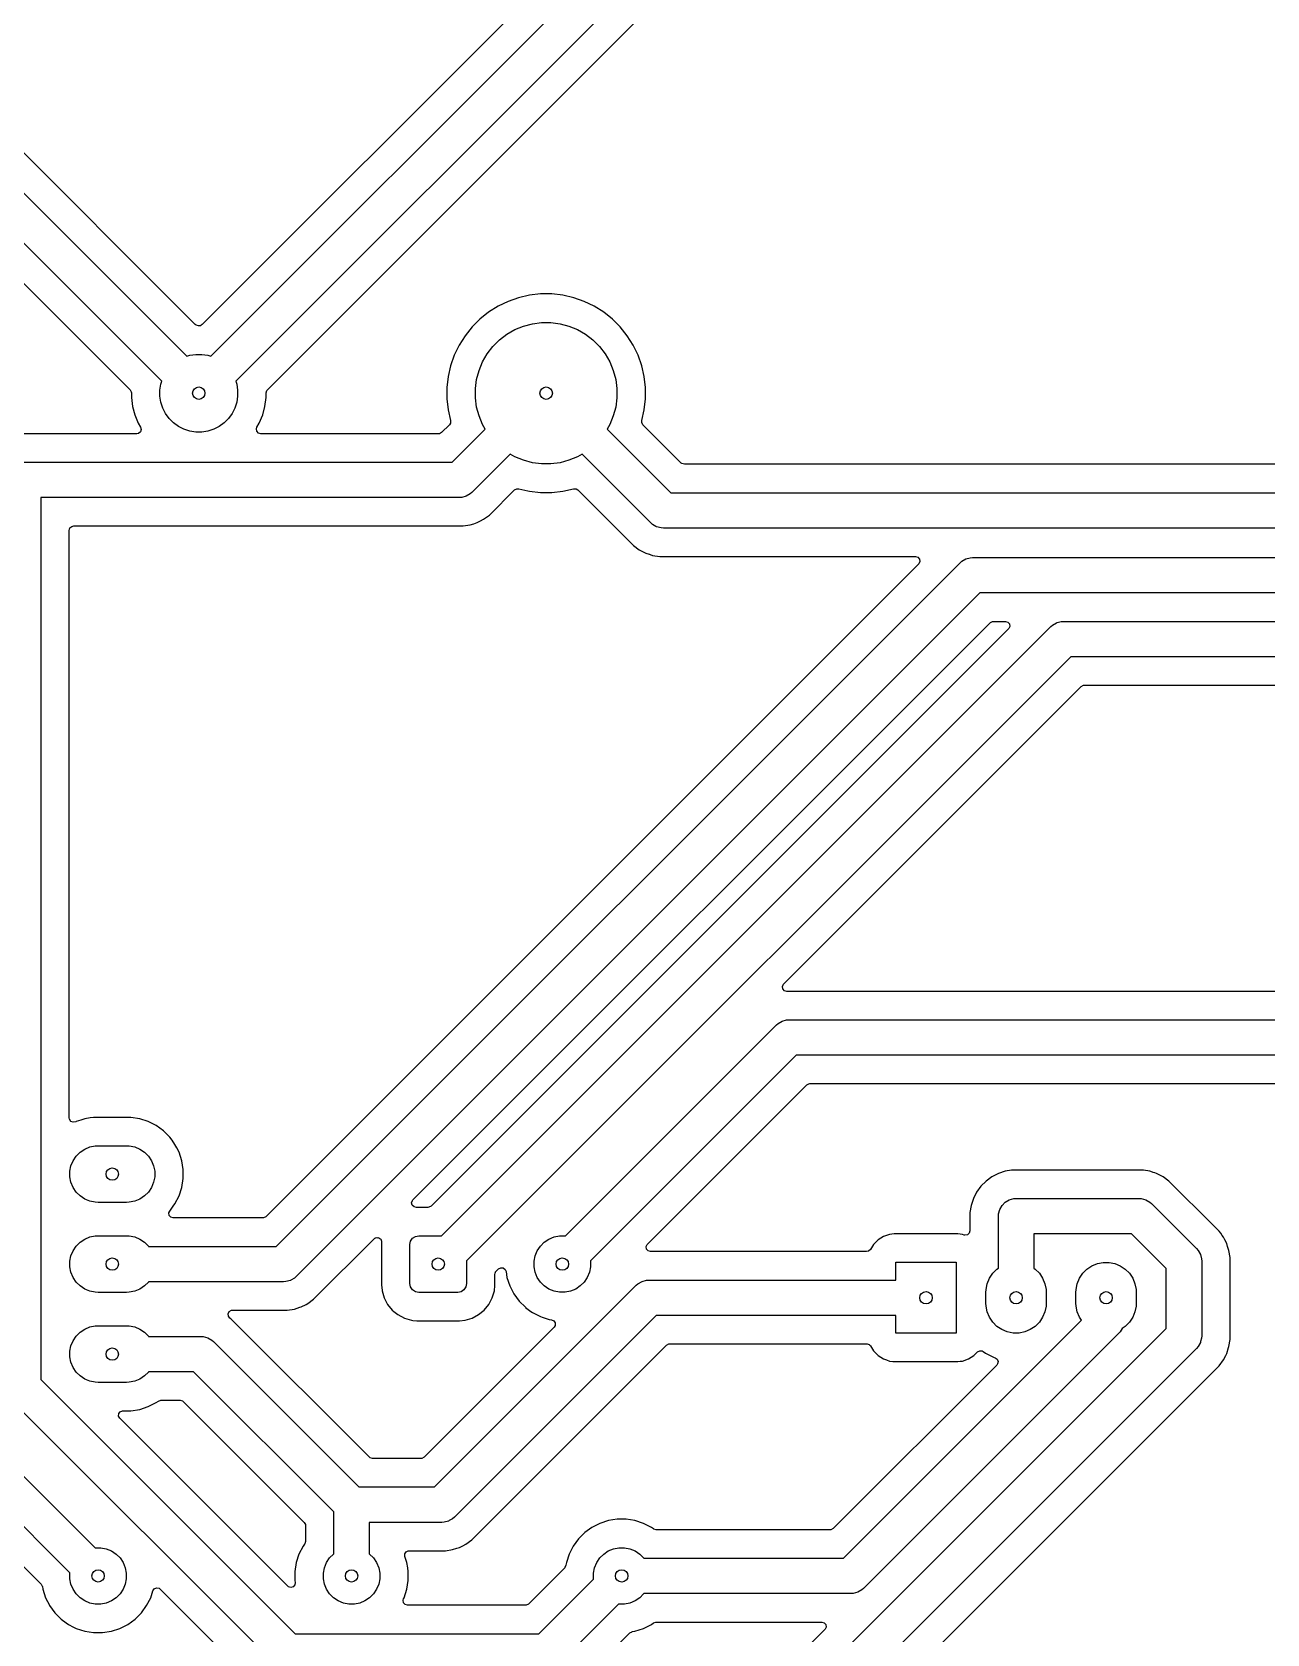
# Model space of a CAD drawing. Extents: x 20 to 124, y -124 to -20.
# Drawn here: x 52.35 to 87.19, y -100.98 to -55.77 of the extents above; entities that cross this region are included whole.
import ezdxf

# ---------------------------------------------------------------- set-up
doc = ezdxf.new("R2010")
doc.units = 0
doc.layers.add('BLACK', color=7, linetype='CONTINUOUS')
doc.layers.add('WHITE', color=7, linetype='CONTINUOUS')

msp = doc.modelspace()

# ---------------------------------------------------------------- linework, layer by layer
at = {"layer": 'BLACK', "linetype": 'CONTINUOUS'}
for p, q in [((77.809478, -43.368836), (57.152634, -64.025681)), ((57.391576, -64.918817), (78.303147, -44.007247)), ((78.863806, -44.8608), (58.098682, -65.625923)), ((58.991819, -65.864866), (79.159066, -45.697619)), ((56.957365, -64.025681), (45.847921, -52.916236)), ((45.354253, -53.554647), (56.718424, -64.918817)), ((56.011317, -65.625924), (44.793594, -54.4082)), ((44.498334, -55.245019), (55.118181, -65.864865)), ((66.078498, -63.267211), (65.781604, -63.371098)), ((66.0785, -63.26721), (66.078498, -63.267211)), ((66.385156, -63.197218), (66.0785, -63.26721)), ((66.385172, -63.197216), (66.385156, -63.197218)), ((66.697722, -63.162), (66.385172, -63.197216)), ((66.697727, -63.162), (66.697722, -63.162)), ((67.012273, -63.162), (66.697727, -63.162)), ((67.012277, -63.162), (67.012273, -63.162)), ((67.324827, -63.197216), (67.012277, -63.162)), ((67.324843, -63.197218), (67.324827, -63.197216)), ((67.631499, -63.26721), (67.324843, -63.197218)), ((67.631501, -63.267211), (67.631499, -63.26721)), ((67.928395, -63.371098), (67.631501, -63.267211)), ((65.231878, -63.674922), (64.985956, -63.871038)), ((65.498213, -63.507572), (65.231878, -63.674922)), ((65.781604, -63.371098), (65.498213, -63.507572)), ((68.211786, -63.507572), (67.928395, -63.371098)), ((68.211789, -63.507574), (68.211786, -63.507572)), ((68.478123, -63.674923), (68.211789, -63.507574)), ((68.724044, -63.871039), (68.478123, -63.674923)), ((56.978007, -64.042315), (56.957365, -64.025681)), ((57.045046, -64.062), (56.978007, -64.042315)), ((57.064953, -64.062), (57.045046, -64.062)), ((57.091311, -64.059166), (57.064953, -64.062)), ((57.093687, -64.057868), (57.091311, -64.059166)), ((57.099888, -64.056977), (57.093687, -64.057868)), ((57.125706, -64.040384), (57.099888, -64.056977)), ((57.152634, -64.025681), (57.125706, -64.040384)), ((64.763538, -64.093456), (64.567422, -64.339378)), ((64.985956, -63.871038), (64.763538, -64.093456)), ((65.74386, -64.299561), (65.970423, -64.168755)), ((65.970423, -64.168755), (66.212121, -64.06864)), ((66.212121, -64.06864), (66.464819, -64.000929)), ((66.464819, -64.000929), (66.724194, -63.966782)), ((66.724194, -63.966782), (66.985806, -63.966782)), ((66.985806, -63.966782), (67.245181, -64.000929)), ((67.245181, -64.000929), (67.497879, -64.06864)), ((67.497879, -64.06864), (67.739577, -64.168755)), ((67.739577, -64.168755), (67.96614, -64.299561)), ((68.946461, -64.093456), (68.724044, -63.871039)), ((69.142577, -64.339377), (68.946461, -64.093456)), ((64.400072, -64.605713), (64.263598, -64.889104)), ((64.567422, -64.339378), (64.400072, -64.605713)), ((65.35132, -64.643808), (65.536308, -64.45882)), ((65.536308, -64.45882), (65.74386, -64.299561)), ((67.96614, -64.299561), (68.173692, -64.45882)), ((68.173692, -64.45882), (68.35868, -64.643808)), ((69.309926, -64.605711), (69.142577, -64.339377)), ((69.446402, -64.889106), (69.309926, -64.605711)), ((56.718424, -64.918817), (56.79821, -64.892893)), ((56.79821, -64.892893), (56.968695, -64.865891)), ((56.968695, -64.865891), (57.141305, -64.865891)), ((57.141305, -64.865891), (57.31179, -64.892893)), ((57.31179, -64.892893), (57.391576, -64.918817)), ((64.263598, -64.889104), (64.159711, -65.185998)), ((64.96114, -65.319621), (65.061255, -65.077923)), ((65.061255, -65.077923), (65.192061, -64.85136)), ((65.192061, -64.85136), (65.35132, -64.643808)), ((68.35868, -64.643808), (68.517939, -64.85136)), ((68.517939, -64.85136), (68.648745, -65.077923)), ((68.648745, -65.077923), (68.74886, -65.319621)), ((69.550289, -65.186), (69.446402, -64.889106)), ((64.089716, -65.492672), (64.0545, -65.805222)), ((64.089718, -65.492656), (64.089716, -65.492672)), ((64.15971, -65.186), (64.089718, -65.492656)), ((64.159711, -65.185998), (64.15971, -65.186)), ((64.893429, -65.572319), (64.96114, -65.319621)), ((68.74886, -65.319621), (68.816571, -65.572319)), ((69.620282, -65.49266), (69.550289, -65.186)), ((69.6555, -65.805227), (69.620282, -65.49266)), ((55.118181, -65.864865), (55.151666, -65.926188)), ((55.151666, -65.926188), (55.1545, -65.952546)), ((55.1545, -65.952546), (55.1545, -66.087058)), ((55.958391, -65.876195), (55.985393, -65.70571)), ((55.958391, -66.048805), (55.958391, -65.876195)), ((55.985393, -65.70571), (56.011317, -65.625924)), ((58.098682, -65.625923), (58.124607, -65.70571)), ((58.124607, -65.70571), (58.151609, -65.876195)), ((58.151609, -65.876195), (58.151609, -66.048805)), ((58.9555, -65.952546), (58.975185, -65.885508)), ((58.9555, -66.087065), (58.9555, -65.952546)), ((58.975185, -65.885508), (58.991819, -65.864866)), ((64.0545, -65.805222), (64.0545, -66.119777)), ((64.859282, -65.831694), (64.893429, -65.572319)), ((64.859282, -66.093306), (64.859282, -65.831694)), ((68.816571, -65.572319), (68.850718, -65.831694)), ((68.850718, -65.831694), (68.850718, -66.093306)), ((69.6555, -66.119773), (69.6555, -65.805227)), ((55.1545, -66.087058), (55.154501, -66.087075)), ((55.154501, -66.087075), (55.187017, -66.334061)), ((55.187017, -66.334061), (55.251498, -66.574707)), ((55.985393, -66.21929), (55.958391, -66.048805)), ((56.038733, -66.383452), (55.985393, -66.21929)), ((56.117096, -66.537248), (56.038733, -66.383452)), ((58.071267, -66.383452), (57.992904, -66.537248)), ((58.124607, -66.21929), (58.071267, -66.383452)), ((58.151609, -66.048805), (58.124607, -66.21929)), ((58.858502, -66.574707), (58.922982, -66.334065)), ((58.922982, -66.334065), (58.9555, -66.087065)), ((64.0545, -66.119777), (64.089716, -66.432327)), ((64.089716, -66.432327), (64.089718, -66.432343)), ((64.089718, -66.432343), (64.159253, -66.736997)), ((64.893429, -66.352681), (64.859282, -66.093306)), ((64.96114, -66.605379), (64.893429, -66.352681)), ((68.816571, -66.352681), (68.74886, -66.605379)), ((68.850718, -66.093306), (68.816571, -66.352681)), ((69.550746, -66.736997), (69.620282, -66.43234)), ((69.620282, -66.43234), (69.6555, -66.119773)), ((55.251498, -66.574707), (55.34683, -66.804861)), ((55.34683, -66.804861), (55.346837, -66.804876)), ((55.346837, -66.804876), (55.414632, -66.9223)), ((56.218553, -66.676893), (56.117096, -66.537248)), ((56.340607, -66.798947), (56.218553, -66.676893)), ((56.480252, -66.900404), (56.340607, -66.798947)), ((56.634048, -66.978767), (56.480252, -66.900404)), ((57.629748, -66.900404), (57.475952, -66.978767)), ((57.769393, -66.798947), (57.629748, -66.900404)), ((57.891447, -66.676893), (57.769393, -66.798947)), ((57.992904, -66.537248), (57.891447, -66.676893)), ((58.695368, -66.9223), (58.763162, -66.804876)), ((58.763162, -66.804876), (58.763164, -66.804873)), ((58.763164, -66.804873), (58.858502, -66.574707)), ((64.126043, -66.85227), (63.906332, -67.071982)), ((64.15498, -66.806736), (64.126043, -66.85227)), ((64.159253, -66.736997), (64.15498, -66.806736)), ((65.061255, -66.847077), (64.96114, -66.605379)), ((65.135214, -66.975178), (65.061255, -66.847077)), ((68.648745, -66.847077), (68.574785, -66.975178)), ((68.74886, -66.605379), (68.648745, -66.847077)), ((69.550471, -66.790948), (69.550746, -66.736997)), ((69.583956, -66.852271), (69.550471, -66.790948)), ((70.664366, -67.932681), (69.583956, -66.852271)), ((55.307245, -67.1083), (49.931346, -67.1083)), ((55.353331, -67.099418), (55.307245, -67.1083)), ((55.408252, -67.056227), (55.353331, -67.099418)), ((55.431105, -66.990201), (55.408252, -67.056227)), ((55.414632, -66.9223), (55.431105, -66.990201)), ((56.79821, -67.032107), (56.634048, -66.978767)), ((56.968695, -67.059109), (56.79821, -67.032107)), ((57.141305, -67.059109), (56.968695, -67.059109)), ((57.31179, -67.032107), (57.141305, -67.059109)), ((57.475952, -66.978767), (57.31179, -67.032107)), ((58.680017, -66.966653), (58.695368, -66.9223)), ((58.689961, -67.035811), (58.680017, -66.966653)), ((58.735716, -67.088615), (58.689961, -67.035811)), ((58.802755, -67.1083), (58.735716, -67.088615)), ((63.818653, -67.1083), (58.802755, -67.1083)), ((63.845012, -67.105466), (63.818653, -67.1083)), ((63.906332, -67.071982), (63.845012, -67.105466)), ((64.201594, -67.9088), (65.135214, -66.975178)), ((68.574785, -66.975178), (70.369107, -68.7695)), ((65.842321, -67.682285), (64.762253, -68.762353)), ((65.970423, -67.756245), (65.842321, -67.682285)), ((66.212121, -67.85636), (65.970423, -67.756245)), ((67.739577, -67.756245), (67.497879, -67.85636)), ((67.867678, -67.682285), (67.739577, -67.756245)), ((69.808446, -69.623053), (67.867678, -67.682285)), ((52.1018, -67.9088), (64.201594, -67.9088)), ((66.464819, -67.924071), (66.212121, -67.85636)), ((66.724194, -67.958218), (66.464819, -67.924071)), ((66.985806, -67.958218), (66.724194, -67.958218)), ((67.245181, -67.924071), (66.985806, -67.958218)), ((67.497879, -67.85636), (67.245181, -67.924071)), ((70.685008, -67.949315), (70.664366, -67.932681)), ((70.752047, -67.969), (70.685008, -67.949315)), ((92.815668, -67.969), (70.752047, -67.969)), ((65.255919, -69.400766), (65.965229, -68.691454)), ((65.965229, -68.691454), (66.02655, -68.657971)), ((66.02655, -68.657971), (66.0805, -68.658246)), ((66.0805, -68.658246), (66.341041, -68.717712)), ((67.32484, -68.727782), (67.629497, -68.658246)), ((67.629497, -68.658246), (67.699236, -68.662519)), ((67.699236, -68.662519), (67.744771, -68.691456)), ((67.744771, -68.691456), (69.314781, -70.261466)), ((64.4087, -68.9088), (52.6018, -68.9088)), ((52.6018, -68.9088), (52.6018, -93.796394)), ((64.473948, -68.904523), (64.4087, -68.9088)), ((64.473963, -68.904523), (64.473948, -68.904523)), ((64.600042, -68.87074), (64.473963, -68.904523)), ((64.713081, -68.805477), (64.600042, -68.87074)), ((64.713096, -68.805461), (64.713081, -68.805477)), ((64.762253, -68.762353), (64.713096, -68.805461)), ((66.341041, -68.717712), (66.38516, -68.727782)), ((66.38516, -68.727782), (66.697723, -68.762999)), ((66.697723, -68.762999), (66.697724, -68.763)), ((66.697724, -68.763), (66.697727, -68.763)), ((66.697727, -68.763), (67.012276, -68.763)), ((67.012276, -68.762999), (67.32484, -68.727782)), ((67.012276, -68.763), (67.012276, -68.762999)), ((70.369107, -68.7695), (104.980894, -68.7695)), ((64.810576, -69.645648), (64.907919, -69.61402)), ((64.907919, -69.61402), (64.999114, -69.567553)), ((64.999114, -69.567553), (65.090311, -69.521087)), ((65.090311, -69.521087), (65.255919, -69.400766)), ((53.4023, -69.8333), (53.421985, -69.766261)), ((53.4023, -86.412958), (53.4023, -69.8333)), ((53.421985, -69.766261), (53.474789, -69.720506)), ((53.474789, -69.720506), (53.5263, -69.7093)), ((53.5263, -69.7093), (64.511051, -69.7093)), ((64.511051, -69.7093), (64.511052, -69.7093)), ((64.511052, -69.7093), (64.713235, -69.677277)), ((64.713235, -69.677277), (64.810576, -69.645648)), ((69.85761, -69.666168), (69.808446, -69.623053)), ((69.857619, -69.666177), (69.85761, -69.666168)), ((69.95172, -69.720506), (69.857619, -69.666177)), ((69.970658, -69.73144), (69.95172, -69.720506)), ((70.096737, -69.765223), (69.970658, -69.73144)), ((70.096752, -69.765223), (70.096737, -69.765223)), ((70.162, -69.7695), (70.096752, -69.765223)), ((105.188, -69.7695), (70.162, -69.7695)), ((69.314781, -70.261466), (69.480389, -70.381787)), ((69.480389, -70.381787), (69.55301, -70.418789)), ((69.55301, -70.418789), (69.662781, -70.47472)), ((69.662781, -70.47472), (69.760123, -70.506348)), ((69.760123, -70.506348), (69.765156, -70.507983)), ((69.765156, -70.507983), (69.76516, -70.507985)), ((69.76516, -70.507985), (69.789288, -70.515824)), ((69.789288, -70.515824), (69.857465, -70.537977)), ((77.363534, -70.781681), (58.944534, -89.200681)), ((59.239794, -90.0375), (78.530446, -70.746847)), ((69.857465, -70.537977), (70.059648, -70.57)), ((70.059648, -70.57), (77.275853, -70.57)), ((77.275853, -70.57), (77.342892, -70.589685)), ((77.342892, -70.589685), (77.388647, -70.642489)), ((77.369566, -70.775203), (77.363534, -70.781681)), ((77.398591, -70.711647), (77.369566, -70.775203)), ((77.388647, -70.642489), (77.398591, -70.711647)), ((78.530446, -70.746847), (78.57961, -70.703731)), ((78.57961, -70.703731), (78.579619, -70.703723)), ((78.579619, -70.703723), (78.692658, -70.63846)), ((78.692658, -70.63846), (78.818737, -70.604677)), ((78.818737, -70.604677), (78.818752, -70.604677)), ((78.818752, -70.604677), (78.884, -70.6004)), ((78.884, -70.6004), (106.204594, -70.6004)), ((79.091107, -71.6004), (59.800453, -90.891053)), ((106.4117, -71.6004), (79.091107, -71.6004)), ((63.096504, -88.727079), (79.386366, -72.437219)), ((63.902594, -89.7375), (81.091547, -72.548547)), ((79.895435, -72.61258), (71.585496, -80.922519)), ((79.386366, -72.437219), (79.447689, -72.403734)), ((79.447689, -72.403734), (79.474047, -72.4009)), ((79.474047, -72.4009), (79.807754, -72.4009)), ((79.807754, -72.4009), (79.874793, -72.420585)), ((79.874793, -72.420585), (79.920548, -72.473389)), ((79.901467, -72.606103), (79.895435, -72.61258)), ((79.930492, -72.542547), (79.901467, -72.606103)), ((79.920548, -72.473389), (79.930492, -72.542547)), ((81.091547, -72.548547), (81.140703, -72.505438)), ((81.140703, -72.505438), (81.140719, -72.505423)), ((81.140719, -72.505423), (81.253758, -72.44016)), ((81.253758, -72.44016), (81.264734, -72.437219)), ((81.264734, -72.437219), (81.379837, -72.406377)), ((81.379837, -72.406377), (81.379852, -72.406377)), ((81.379852, -72.406377), (81.4451, -72.4021)), ((81.4451, -72.4021), (106.950894, -72.4021)), ((81.652206, -73.4021), (64.6097, -90.444606)), ((107.158, -73.4021), (81.652206, -73.4021)), ((73.554964, -82.631419), (81.947465, -74.238919)), ((81.947465, -74.238919), (82.008788, -74.205434)), ((82.008788, -74.205434), (82.035146, -74.2026)), ((82.035146, -74.2026), (106.266953, -74.2026)), ((71.585496, -80.922519), (63.607334, -88.900681)), ((73.519907, -82.701453), (73.548932, -82.637897)), ((73.529851, -82.770611), (73.519907, -82.701453)), ((73.548932, -82.637897), (73.554964, -82.631419)), ((73.575606, -82.823415), (73.529851, -82.770611)), ((73.642645, -82.8431), (73.575606, -82.823415)), ((97.874453, -82.8431), (73.642645, -82.8431)), ((67.396978, -89.743115), (73.350047, -83.790047)), ((73.350047, -83.790047), (73.39921, -83.746931)), ((73.39921, -83.746931), (73.399219, -83.746923)), ((73.399219, -83.746923), (73.512258, -83.68166)), ((73.512258, -83.68166), (73.638337, -83.647877)), ((73.638337, -83.647877), (73.638352, -83.647877)), ((73.638352, -83.647877), (73.7036, -83.6436)), ((73.7036, -83.6436), (98.257394, -83.6436)), ((73.910706, -84.6436), (68.104084, -90.450221)), ((98.4645, -84.6436), (73.910706, -84.6436)), ((69.711065, -89.975319), (74.205966, -85.480419)), ((74.205966, -85.480419), (74.267289, -85.446934)), ((74.267289, -85.446934), (74.293647, -85.4441)), ((74.293647, -85.4441), (98.566851, -85.4441)), ((53.408927, -86.452954), (53.4023, -86.412958)), ((53.449183, -86.510061), (53.408927, -86.452954)), ((53.513923, -86.536339), (53.449183, -86.510061)), ((53.582593, -86.523444), (53.513923, -86.536339)), ((53.600616, -86.514261), (53.582593, -86.523444)), ((53.600618, -86.51426), (53.600616, -86.514261)), ((53.600621, -86.514259), (53.600618, -86.51426)), ((53.729856, -86.472268), (53.600621, -86.514259)), ((53.840214, -86.43641), (53.729856, -86.472268)), ((53.993076, -86.412199), (53.840214, -86.43641)), ((54.089038, -86.397), (53.993076, -86.412199)), ((55.140962, -86.397), (54.089038, -86.397)), ((55.389785, -86.43641), (55.140962, -86.397)), ((55.629383, -86.51426), (55.389785, -86.43641)), ((55.738418, -86.569817), (55.629383, -86.51426)), ((55.853845, -86.62863), (55.738418, -86.569817)), ((55.853847, -86.628631), (55.853845, -86.62863)), ((55.853848, -86.628632), (55.853847, -86.628631)), ((56.057649, -86.776701), (55.853848, -86.628632)), ((56.057654, -86.776705), (56.057649, -86.776701)), ((56.235794, -86.954845), (56.057654, -86.776705)), ((53.837883, -87.291963), (53.982772, -87.231948)), ((53.982772, -87.231948), (54.136586, -87.201352)), ((54.136586, -87.201352), (54.215, -87.1975)), ((54.215, -87.1975), (55.015, -87.1975)), ((55.015, -87.1975), (55.093414, -87.201352)), ((55.093414, -87.201352), (55.247228, -87.231948)), ((55.247228, -87.231948), (55.392117, -87.291963)), ((56.235798, -86.95485), (56.235794, -86.954845)), ((56.300239, -87.043546), (56.235798, -86.95485)), ((56.38387, -87.158655), (56.300239, -87.043546)), ((56.433319, -87.255704), (56.38387, -87.158655)), ((53.449448, -87.765272), (53.509463, -87.620383)), ((53.509463, -87.620383), (53.596592, -87.489985)), ((53.596592, -87.489985), (53.707485, -87.379092)), ((53.707485, -87.379092), (53.837883, -87.291963)), ((55.392117, -87.291963), (55.522515, -87.379092)), ((55.522515, -87.379092), (55.633408, -87.489985)), ((55.633408, -87.489985), (55.720537, -87.620383)), ((55.720537, -87.620383), (55.780552, -87.765272)), ((56.498239, -87.383116), (56.433319, -87.255704)), ((56.498239, -87.383118), (56.498239, -87.383116)), ((56.498241, -87.383121), (56.498239, -87.383118)), ((56.57609, -87.622715), (56.498241, -87.383121)), ((56.6155, -87.871538), (56.57609, -87.622715)), ((53.418852, -87.919086), (53.449448, -87.765272)), ((53.418852, -88.075914), (53.418852, -87.919086)), ((53.449448, -88.229728), (53.418852, -88.075914)), ((55.780552, -87.765272), (55.811148, -87.919086)), ((55.811148, -88.075914), (55.780552, -88.229728)), ((55.811148, -87.919086), (55.811148, -88.075914)), ((56.57609, -88.372285), (56.6155, -88.123462)), ((56.6155, -88.123462), (56.6155, -87.871538)), ((79.428086, -88.073515), (79.262486, -88.193828)), ((79.610476, -87.980581), (79.428086, -88.073515)), ((79.805165, -87.917322), (79.610476, -87.980581)), ((79.983029, -87.889151), (79.805165, -87.917322)), ((80.007348, -87.8853), (79.983029, -87.889151)), ((80.212052, -87.8853), (80.007348, -87.8853)), ((83.678652, -87.8853), (80.212052, -87.8853)), ((83.706295, -87.889678), (83.678652, -87.8853)), ((83.880835, -87.917322), (83.706295, -87.889678)), ((83.954303, -87.941194), (83.880835, -87.917322)), ((83.978176, -87.948951), (83.954303, -87.941194)), ((84.028815, -87.965404), (83.978176, -87.948951)), ((84.075523, -87.980581), (84.028815, -87.965404)), ((84.166714, -88.027046), (84.075523, -87.980581)), ((84.257911, -88.073513), (84.166714, -88.027046)), ((84.423519, -88.193834), (84.257911, -88.073513)), ((53.509463, -88.374617), (53.449448, -88.229728)), ((53.596592, -88.505015), (53.509463, -88.374617)), ((53.707485, -88.615908), (53.596592, -88.505015)), ((55.633408, -88.505015), (55.522515, -88.615908)), ((55.720537, -88.374617), (55.633408, -88.505015)), ((55.780552, -88.229728), (55.720537, -88.374617)), ((56.498241, -88.611879), (56.57609, -88.372285)), ((78.997415, -88.504186), (78.904481, -88.686576)), ((79.117728, -88.338586), (78.997415, -88.504186)), ((79.262486, -88.193828), (79.117728, -88.338586)), ((84.42352, -88.193835), (84.423519, -88.193834)), ((84.423521, -88.193836), (84.42352, -88.193835)), ((85.690492, -89.460808), (84.423521, -88.193836)), ((53.837883, -88.703037), (53.707485, -88.615908)), ((53.982772, -88.763052), (53.837883, -88.703037)), ((54.136586, -88.793648), (53.982772, -88.763052)), ((54.215, -88.7975), (54.136586, -88.793648)), ((55.015, -88.7975), (54.215, -88.7975)), ((55.093414, -88.793648), (55.015, -88.7975)), ((55.247228, -88.763052), (55.093414, -88.793648)), ((55.392117, -88.703037), (55.247228, -88.763052)), ((55.522515, -88.615908), (55.392117, -88.703037)), ((56.213404, -89.095353), (56.235824, -89.040115)), ((56.235824, -89.040115), (56.337127, -88.900681)), ((56.337127, -88.900681), (56.38387, -88.836345)), ((56.38387, -88.836345), (56.498241, -88.611879)), ((63.060315, -88.80922), (63.082972, -88.743126)), ((63.076987, -88.877071), (63.060315, -88.80922)), ((63.127697, -88.925137), (63.076987, -88.877071)), ((63.082972, -88.743126), (63.096504, -88.727079)), ((63.196343, -88.938157), (63.127697, -88.925137)), ((63.204107, -88.937392), (63.196343, -88.938157)), ((63.208092, -88.937), (63.204107, -88.937392)), ((63.519653, -88.937), (63.208092, -88.937)), ((63.546011, -88.934166), (63.519653, -88.937)), ((63.607334, -88.900681), (63.546011, -88.934166)), ((78.841222, -88.881265), (78.8092, -89.083448)), ((78.904481, -88.686576), (78.841222, -88.881265)), ((79.613978, -89.120537), (79.64776, -88.994458)), ((79.64776, -88.994458), (79.713023, -88.881419)), ((79.713023, -88.881419), (79.805319, -88.789123)), ((79.805319, -88.789123), (79.918358, -88.72386)), ((79.918358, -88.72386), (80.044437, -88.690078)), ((80.044437, -88.690078), (80.1097, -88.6858)), ((80.1097, -88.6858), (83.5763, -88.6858)), ((83.5763, -88.6858), (83.641548, -88.690077)), ((83.641548, -88.690077), (83.641563, -88.690077)), ((83.641563, -88.690077), (83.767642, -88.72386)), ((83.767642, -88.72386), (83.880681, -88.789123)), ((83.880681, -88.789123), (83.880696, -88.789138)), ((83.880696, -88.789138), (83.929853, -88.832247)), ((83.929853, -88.832247), (85.199954, -90.102347)), ((56.223348, -89.164511), (56.213404, -89.095353)), ((56.269103, -89.217315), (56.223348, -89.164511)), ((56.336142, -89.237), (56.269103, -89.217315)), ((58.856853, -89.237), (56.336142, -89.237)), ((58.883211, -89.234166), (58.856853, -89.237)), ((58.944534, -89.200681), (58.883211, -89.234166)), ((78.8092, -89.083448), (78.8092, -89.600937)), ((79.6097, -89.1858), (79.613978, -89.120537)), ((79.6097, -90.654225), (79.6097, -89.1858)), ((85.690507, -89.460822), (85.690492, -89.460808)), ((85.693618, -89.463933), (85.690507, -89.460822)), ((85.693619, -89.463934), (85.693618, -89.463933)), ((85.838366, -89.608681), (85.693619, -89.463934)), ((53.596592, -90.029985), (53.707485, -89.919092)), ((53.707485, -89.919092), (53.837883, -89.831963)), ((53.837883, -89.831963), (53.982772, -89.771948)), ((53.982772, -89.771948), (54.136586, -89.741352)), ((54.136586, -89.741352), (54.215, -89.7375)), ((54.215, -89.7375), (55.015, -89.7375)), ((55.015, -89.7375), (55.093414, -89.741352)), ((55.093414, -89.741352), (55.247228, -89.771948)), ((55.247228, -89.771948), (55.392117, -89.831963)), ((55.392117, -89.831963), (55.522515, -89.919092)), ((55.522515, -89.919092), (55.633408, -90.029985)), ((60.294119, -91.529466), (61.999275, -89.824308)), ((61.999275, -89.824308), (62.023868, -89.810879)), ((62.023868, -89.810879), (62.046744, -89.794692)), ((62.046744, -89.794692), (62.054117, -89.794362)), ((62.054117, -89.794362), (62.060596, -89.790825)), ((62.060596, -89.790825), (62.088547, -89.792824)), ((62.088547, -89.792824), (62.116544, -89.791573)), ((62.116544, -89.791573), (62.122925, -89.795282)), ((62.122925, -89.795282), (62.130287, -89.795809)), ((62.130287, -89.795809), (62.152721, -89.812603)), ((62.152721, -89.812603), (62.176949, -89.826687)), ((62.176949, -89.826687), (62.180311, -89.833257)), ((62.180311, -89.833257), (62.186221, -89.837681)), ((62.186221, -89.837681), (62.196014, -89.863938)), ((62.196014, -89.863938), (62.208782, -89.888884)), ((62.208782, -89.888884), (62.209253, -89.899432)), ((62.210357, -89.924143), (62.2092, -89.935892)), ((62.2092, -89.935892), (62.2092, -91.139108)), ((62.209253, -89.899432), (62.210638, -89.903145)), ((62.210638, -89.903145), (62.210357, -89.924143)), ((63.0097, -89.9875), (63.02873, -89.891829)), ((63.02873, -89.891829), (63.082923, -89.810723)), ((63.082923, -89.810723), (63.164029, -89.75653)), ((63.164029, -89.75653), (63.2597, -89.7375)), ((63.2597, -89.7375), (63.902594, -89.7375)), ((66.691292, -90.029985), (66.802185, -89.919092)), ((66.802185, -89.919092), (66.932583, -89.831963)), ((66.932583, -89.831963), (67.077472, -89.771948)), ((67.077472, -89.771948), (67.231286, -89.741352)), ((67.231286, -89.741352), (67.388114, -89.741352)), ((67.388114, -89.741352), (67.396978, -89.743115)), ((76.217437, -89.857684), (76.089884, -89.985237)), ((76.370176, -89.761711), (76.217437, -89.857684)), ((76.540445, -89.702131), (76.370176, -89.761711)), ((76.54045, -89.70213), (76.540445, -89.702131)), ((76.674739, -89.687), (76.54045, -89.70213)), ((76.674746, -89.687), (76.674739, -89.687)), ((78.464654, -89.687), (76.674746, -89.687)), ((78.46466, -89.687), (78.464654, -89.687)), ((78.598949, -89.70213), (78.46466, -89.687)), ((78.59896, -89.702133), (78.598949, -89.70213)), ((78.644247, -89.717979), (78.59896, -89.702133)), ((78.667553, -89.723675), (78.644247, -89.717979)), ((78.736711, -89.713731), (78.667553, -89.723675)), ((78.789515, -89.667976), (78.736711, -89.713731)), ((78.8092, -89.600937), (78.789515, -89.667976)), ((83.369194, -89.6858), (80.6097, -89.6858)), ((80.6097, -89.6858), (80.6097, -90.654225)), ((84.3464, -90.663006), (83.369194, -89.6858)), ((85.838368, -89.608684), (85.838366, -89.608681)), ((85.838371, -89.608687), (85.838368, -89.608684)), ((85.881446, -89.667976), (85.838371, -89.608687)), ((85.924794, -89.72764), (85.881446, -89.667976)), ((85.958687, -89.77429), (85.924794, -89.72764)), ((86.001179, -89.857684), (85.958687, -89.77429)), ((86.051621, -89.956681), (86.001179, -89.857684)), ((53.418852, -90.459086), (53.449448, -90.305272)), ((53.449448, -90.305272), (53.509463, -90.160383)), ((53.509463, -90.160383), (53.596592, -90.029985)), ((55.633408, -90.029985), (55.638429, -90.0375)), ((55.638429, -90.0375), (59.239794, -90.0375)), ((63.0097, -91.0875), (63.0097, -89.9875)), ((66.513552, -90.459086), (66.544148, -90.305272)), ((66.544148, -90.305272), (66.604163, -90.160383)), ((66.604163, -90.160383), (66.691292, -90.029985)), ((69.676008, -90.045353), (69.705033, -89.981797)), ((69.685952, -90.114511), (69.676008, -90.045353)), ((69.731707, -90.167315), (69.685952, -90.114511)), ((69.705033, -89.981797), (69.711065, -89.975319)), ((69.798746, -90.187), (69.731707, -90.167315)), ((75.894576, -90.187), (69.798746, -90.187)), ((75.947235, -90.175263), (75.894576, -90.187)), ((75.99957, -90.128972), (75.947235, -90.175263)), ((76.089884, -89.985237), (75.99957, -90.128972)), ((85.199954, -90.102347), (85.243069, -90.151511)), ((85.243069, -90.151511), (85.243077, -90.151519)), ((85.243077, -90.151519), (85.30834, -90.264558)), ((85.30834, -90.264558), (85.30834, -90.264559)), ((85.30834, -90.264559), (85.342123, -90.390637)), ((85.342123, -90.390637), (85.342123, -90.390652)), ((85.342123, -90.390652), (85.3464, -90.4559)), ((86.051623, -89.956687), (86.051621, -89.956681)), ((86.078134, -90.038281), (86.051623, -89.956687)), ((86.078134, -90.038282), (86.078134, -90.038281)), ((86.114876, -90.151361), (86.078134, -90.038282)), ((86.114876, -90.151362), (86.114876, -90.151361)), ((86.114877, -90.151366), (86.114876, -90.151362)), ((86.1469, -90.353548), (86.114877, -90.151366)), ((86.1469, -92.459649), (86.1469, -90.353548)), ((53.418852, -90.615914), (53.418852, -90.459086)), ((53.449448, -90.769728), (53.418852, -90.615914)), ((53.509463, -90.914617), (53.449448, -90.769728)), ((64.6097, -90.444606), (64.6097, -91.0875)), ((65.4102, -90.827546), (65.418843, -90.798109)), ((65.4102, -91.139108), (65.4102, -90.827546)), ((65.418843, -90.798109), (65.425367, -90.76812)), ((65.425367, -90.76812), (65.429122, -90.763102)), ((65.429122, -90.763102), (65.429885, -90.760507)), ((65.429885, -90.760507), (65.446513, -90.73987)), ((65.446513, -90.73987), (65.511649, -90.674734)), ((65.511649, -90.674734), (65.572968, -90.641252)), ((65.572968, -90.641252), (65.64266, -90.646236)), ((65.64266, -90.646236), (65.698594, -90.688107)), ((65.698594, -90.688107), (65.7218, -90.74302)), ((65.7218, -90.74302), (65.748609, -90.912285)), ((66.513552, -90.615914), (66.513552, -90.459086)), ((66.544148, -90.769728), (66.513552, -90.615914)), ((66.604163, -90.914617), (66.544148, -90.769728)), ((68.075252, -90.769728), (68.015237, -90.914617)), ((68.105848, -90.615914), (68.075252, -90.769728)), ((68.104084, -90.450221), (68.105848, -90.459086)), ((68.105848, -90.459086), (68.105848, -90.615914)), ((76.7197, -90.9875), (76.7197, -90.4875)), ((76.7197, -90.4875), (78.4197, -90.4875)), ((78.4197, -90.4875), (78.4197, -92.4875)), ((79.360067, -90.936813), (79.452641, -90.798266)), ((79.452641, -90.798266), (79.570466, -90.680441)), ((79.570466, -90.680441), (79.6097, -90.654225)), ((80.6097, -90.654225), (80.648934, -90.680441)), ((80.648934, -90.680441), (80.766759, -90.798266)), ((80.766759, -90.798266), (80.859333, -90.936813)), ((81.900067, -90.936813), (81.992641, -90.798266)), ((81.992641, -90.798266), (82.110466, -90.680441)), ((82.110466, -90.680441), (82.249013, -90.587867)), ((82.249013, -90.587867), (82.402958, -90.524101)), ((82.402958, -90.524101), (82.566385, -90.491593)), ((82.566385, -90.491593), (82.733015, -90.491593)), ((82.733015, -90.491593), (82.896442, -90.524101)), ((82.896442, -90.524101), (83.050387, -90.587867)), ((83.050387, -90.587867), (83.188934, -90.680441)), ((83.188934, -90.680441), (83.306759, -90.798266)), ((83.306759, -90.798266), (83.399333, -90.936813)), ((84.3464, -92.354893), (84.3464, -90.663006)), ((85.3464, -90.4559), (85.3464, -92.562)), ((53.596592, -91.045015), (53.509463, -90.914617)), ((53.707485, -91.155908), (53.596592, -91.045015)), ((53.837883, -91.243037), (53.707485, -91.155908)), ((53.982772, -91.303052), (53.837883, -91.243037)), ((54.136586, -91.333648), (53.982772, -91.303052)), ((55.247228, -91.303052), (55.093414, -91.333648)), ((55.392117, -91.243037), (55.247228, -91.303052)), ((55.522515, -91.155908), (55.392117, -91.243037)), ((55.633408, -91.045015), (55.522515, -91.155908)), ((55.638429, -91.0375), (55.633408, -91.045015)), ((59.4469, -91.0375), (55.638429, -91.0375)), ((59.512148, -91.033223), (59.4469, -91.0375)), ((59.512163, -91.033223), (59.512148, -91.033223)), ((59.638242, -90.99944), (59.512163, -91.033223)), ((59.651513, -90.991778), (59.638242, -90.99944)), ((59.751281, -90.934177), (59.651513, -90.991778)), ((59.751296, -90.934161), (59.751281, -90.934177)), ((59.800453, -90.891053), (59.751296, -90.934161)), ((62.2092, -91.139108), (62.214202, -91.189898)), ((62.214202, -91.189898), (62.224399, -91.293432)), ((62.224399, -91.293432), (62.2244, -91.293434)), ((62.2244, -91.293434), (62.284468, -91.491454)), ((63.02873, -91.183171), (63.0097, -91.0875)), ((63.082923, -91.264277), (63.02873, -91.183171)), ((63.164029, -91.31847), (63.082923, -91.264277)), ((63.703894, -96.8258), (69.395747, -91.133947)), ((64.536477, -91.264277), (64.455371, -91.31847)), ((64.59067, -91.183171), (64.536477, -91.264277)), ((64.6097, -91.0875), (64.59067, -91.183171)), ((65.334932, -91.491454), (65.395, -91.293434)), ((65.395, -91.293434), (65.4102, -91.139108)), ((65.748609, -90.912285), (65.82646, -91.151883)), ((65.82646, -91.151883), (65.940832, -91.376348)), ((66.691292, -91.045015), (66.604163, -90.914617)), ((66.802185, -91.155908), (66.691292, -91.045015)), ((66.932583, -91.243037), (66.802185, -91.155908)), ((67.077472, -91.303052), (66.932583, -91.243037)), ((67.231286, -91.333648), (67.077472, -91.303052)), ((67.541928, -91.303052), (67.388114, -91.333648)), ((67.686817, -91.243037), (67.541928, -91.303052)), ((67.817215, -91.155908), (67.686817, -91.243037)), ((67.928108, -91.045015), (67.817215, -91.155908)), ((68.015237, -90.914617), (67.928108, -91.045015)), ((69.395747, -91.133947), (69.44491, -91.090831)), ((69.44491, -91.090831), (69.444919, -91.090823)), ((69.444919, -91.090823), (69.557958, -91.02556)), ((69.557958, -91.02556), (69.684037, -90.991777)), ((69.684037, -90.991777), (69.684052, -90.991777)), ((69.684052, -90.991777), (69.7493, -90.9875)), ((69.7493, -90.9875), (75.418, -90.9875)), ((75.418, -90.9875), (76.7197, -90.9875)), ((79.2597, -91.3375), (79.263793, -91.254185)), ((79.263793, -91.254185), (79.296301, -91.090758)), ((79.296301, -91.090758), (79.360067, -90.936813)), ((80.859333, -90.936813), (80.923099, -91.090758)), ((80.923099, -91.090758), (80.955607, -91.254185)), ((80.955607, -91.254185), (80.9597, -91.3375)), ((81.7997, -91.3375), (81.803793, -91.254185)), ((81.803793, -91.254185), (81.836301, -91.090758)), ((81.836301, -91.090758), (81.900067, -90.936813)), ((83.399333, -90.936813), (83.463099, -91.090758)), ((83.463099, -91.090758), (83.495607, -91.254185)), ((83.495607, -91.254185), (83.4997, -91.3375)), ((54.215, -91.3375), (54.136586, -91.333648)), ((55.015, -91.3375), (54.215, -91.3375)), ((55.093414, -91.333648), (55.015, -91.3375)), ((59.751435, -91.805977), (59.904016, -91.7564)), ((59.904016, -91.7564), (59.946119, -91.74272)), ((59.946119, -91.74272), (60.081088, -91.67395)), ((60.081088, -91.67395), (60.128511, -91.649787)), ((60.128511, -91.649787), (60.294119, -91.529466)), ((62.284468, -91.491454), (62.382015, -91.67395)), ((62.382015, -91.67395), (62.382017, -91.673952)), ((62.382017, -91.673952), (62.513289, -91.83391)), ((63.2597, -91.3375), (63.164029, -91.31847)), ((64.3597, -91.3375), (63.2597, -91.3375)), ((64.455371, -91.31847), (64.3597, -91.3375)), ((65.10611, -91.83391), (65.237385, -91.67395)), ((65.237385, -91.67395), (65.334932, -91.491454)), ((65.940832, -91.376348), (66.088901, -91.580149)), ((66.088901, -91.580149), (66.088905, -91.580154)), ((66.088905, -91.580154), (66.267045, -91.758294)), ((66.267045, -91.758294), (66.26705, -91.758298)), ((66.26705, -91.758298), (66.423934, -91.87228)), ((67.388114, -91.333648), (67.231286, -91.333648)), ((79.2597, -91.6375), (79.2597, -91.3375)), ((79.263793, -91.720815), (79.2597, -91.6375)), ((79.296301, -91.884242), (79.263793, -91.720815)), ((80.955607, -91.720815), (80.923099, -91.884242)), ((80.9597, -91.6375), (80.955607, -91.720815)), ((80.9597, -91.3375), (80.9597, -91.6375)), ((81.7997, -91.6375), (81.7997, -91.3375)), ((81.803793, -91.720815), (81.7997, -91.6375)), ((81.836301, -91.884242), (81.803793, -91.720815)), ((83.495607, -91.720815), (83.463099, -91.884242)), ((83.4997, -91.6375), (83.495607, -91.720815)), ((83.4997, -91.3375), (83.4997, -91.6375)), ((57.88332, -91.937375), (57.915926, -91.87558)), ((57.889299, -92.006988), (57.88332, -91.937375)), ((57.931965, -92.062318), (57.889299, -92.006988)), ((57.915926, -91.87558), (57.976764, -91.841223)), ((57.963915, -92.085531), (57.931965, -92.062318)), ((57.963921, -92.085536), (57.963915, -92.085531)), ((61.867366, -95.988981), (57.963921, -92.085536)), ((57.976764, -91.841223), (58.00485, -91.838)), ((58.00485, -91.838), (59.549251, -91.838)), ((59.549251, -91.838), (59.549252, -91.838)), ((59.549252, -91.838), (59.751435, -91.805977)), ((62.513289, -91.83391), (62.560044, -91.87228)), ((62.560044, -91.87228), (62.67325, -91.965185)), ((62.67325, -91.965185), (62.855746, -92.062732)), ((62.855746, -92.062732), (63.053766, -92.1228)), ((63.053766, -92.1228), (63.053765, -92.1228)), ((63.053765, -92.1228), (63.092347, -92.1266)), ((63.092347, -92.1266), (63.208092, -92.138)), ((63.208092, -92.138), (63.208095, -92.138)), ((63.208095, -92.138), (64.411305, -92.138)), ((69.956406, -91.9875), (64.264553, -97.679353)), ((64.411305, -92.138), (64.411308, -92.138)), ((64.411308, -92.138), (64.565634, -92.1228)), ((64.565634, -92.1228), (64.763654, -92.062732)), ((64.763654, -92.062732), (64.94615, -91.965185)), ((64.94615, -91.965185), (65.10611, -91.83391)), ((66.423934, -91.87228), (66.470855, -91.90637)), ((66.470855, -91.90637), (66.586286, -91.965185)), ((66.586286, -91.965185), (66.695316, -92.020739)), ((66.695316, -92.020739), (66.695318, -92.020739)), ((66.695318, -92.020739), (66.695321, -92.020741)), ((66.695321, -92.020741), (66.738852, -92.034885)), ((66.738852, -92.034885), (66.934914, -92.09859)), ((66.934914, -92.09859), (67.008873, -92.110304)), ((67.008873, -92.110304), (67.072008, -92.140233)), ((67.072008, -92.140233), (67.108939, -92.199545)), ((67.108939, -92.199545), (67.107941, -92.269407)), ((75.418, -91.9875), (69.956406, -91.9875)), ((75.245694, -98.8375), (81.958121, -92.125071)), ((76.7197, -91.9875), (75.418, -91.9875)), ((76.7197, -92.4875), (76.7197, -91.9875)), ((79.360067, -92.038187), (79.296301, -91.884242)), ((79.452641, -92.176734), (79.360067, -92.038187)), ((79.570466, -92.294559), (79.452641, -92.176734)), ((80.766759, -92.176734), (80.648934, -92.294559)), ((80.859333, -92.038187), (80.766759, -92.176734)), ((80.923099, -91.884242), (80.859333, -92.038187)), ((81.900067, -92.038187), (81.836301, -91.884242)), ((81.958121, -92.125071), (81.900067, -92.038187)), ((83.306759, -92.176734), (83.188934, -92.294559)), ((83.399333, -92.038187), (83.306759, -92.176734)), ((83.463099, -91.884242), (83.399333, -92.038187)), ((53.509463, -92.700383), (53.596592, -92.569985)), ((53.596592, -92.569985), (53.707485, -92.459092)), ((53.707485, -92.459092), (53.837883, -92.371963)), ((53.837883, -92.371963), (53.982772, -92.311948)), ((53.982772, -92.311948), (54.136586, -92.281352)), ((54.136586, -92.281352), (54.215, -92.2775)), ((54.215, -92.2775), (55.015, -92.2775)), ((55.015, -92.2775), (55.093414, -92.281352)), ((55.093414, -92.281352), (55.247228, -92.311948)), ((55.247228, -92.311948), (55.392117, -92.371963)), ((55.392117, -92.371963), (55.522515, -92.459092)), ((55.522515, -92.459092), (55.633408, -92.569985)), ((55.633408, -92.569985), (55.638429, -92.5775)), ((55.638429, -92.5775), (57.1167, -92.5775)), ((57.1167, -92.5775), (57.181948, -92.581777)), ((57.181948, -92.581777), (57.181963, -92.581777)), ((57.181963, -92.581777), (57.308042, -92.61556)), ((57.308042, -92.61556), (57.421081, -92.680823)), ((67.077156, -92.320458), (63.408634, -95.988981)), ((67.107941, -92.269407), (67.077156, -92.320458)), ((73.931894, -102.7694), (84.3464, -92.354893)), ((83.003254, -92.494153), (75.806353, -99.691053)), ((78.4197, -92.4875), (76.7197, -92.4875)), ((79.709013, -92.387133), (79.570466, -92.294559)), ((79.862958, -92.450899), (79.709013, -92.387133)), ((80.026385, -92.483407), (79.862958, -92.450899)), ((80.193015, -92.483407), (80.026385, -92.483407)), ((80.356442, -92.450899), (80.193015, -92.483407)), ((80.510387, -92.387133), (80.356442, -92.450899)), ((80.648934, -92.294559), (80.510387, -92.387133)), ((83.046369, -92.444988), (83.003254, -92.494153)), ((83.046377, -92.444981), (83.046369, -92.444988)), ((83.098233, -92.355163), (83.046377, -92.444981)), ((83.188934, -92.294559), (83.098233, -92.355163)), ((85.342123, -92.627263), (85.316216, -92.723947)), ((85.3464, -92.562), (85.342123, -92.627247)), ((85.342123, -92.627247), (85.342123, -92.627263)), ((86.114877, -92.866535), (86.1469, -92.664352)), ((86.1469, -92.664352), (86.1469, -92.459649)), ((53.418852, -92.999086), (53.449448, -92.845272)), ((53.418852, -93.155914), (53.418852, -92.999086)), ((53.449448, -92.845272), (53.509463, -92.700383)), ((57.421081, -92.680823), (57.421096, -92.680838)), ((57.421096, -92.680838), (57.470253, -92.723947)), ((57.470253, -92.723947), (61.572107, -96.8258)), ((64.758219, -98.317766), (70.251666, -92.824319)), ((70.251666, -92.824319), (70.312989, -92.790834)), ((70.312989, -92.790834), (70.339347, -92.788)), ((70.339347, -92.788), (75.315648, -92.788)), ((85.199953, -92.915554), (74.492553, -103.622953)), ((75.315648, -92.788), (75.894576, -92.788)), ((75.894576, -92.788), (75.903872, -92.790729)), ((75.903872, -92.790729), (75.913474, -92.789449)), ((75.913474, -92.789449), (75.936846, -92.800412)), ((75.936846, -92.800412), (75.961615, -92.807685)), ((75.961615, -92.807685), (75.969644, -92.815796)), ((75.969644, -92.815796), (75.97673, -92.81912)), ((75.97673, -92.81912), (75.999569, -92.846027)), ((75.999569, -92.846027), (76.089884, -92.989762)), ((76.089884, -92.989762), (76.217438, -93.117316)), ((76.217438, -93.117316), (76.370178, -93.213289)), ((78.769222, -93.213289), (78.921962, -93.117316)), ((78.921962, -93.117316), (79.022355, -93.016923)), ((79.022355, -93.016923), (79.083678, -92.983438)), ((79.083678, -92.983438), (79.15337, -92.988422)), ((79.15337, -92.988422), (79.182918, -93.004283)), ((79.182918, -93.004283), (79.244649, -93.049134)), ((79.244649, -93.049134), (79.476128, -93.167079)), ((85.243068, -92.866389), (85.199953, -92.915554)), ((85.243077, -92.866381), (85.243068, -92.866389)), ((85.30834, -92.753342), (85.243077, -92.866381)), ((85.316216, -92.723947), (85.30834, -92.753342)), ((85.958687, -93.243611), (86.023037, -93.117316)), ((86.023037, -93.117316), (86.05162, -93.061219)), ((86.05162, -93.061219), (86.105163, -92.896431)), ((86.105163, -92.896431), (86.114877, -92.866535)), ((53.449448, -93.309728), (53.418852, -93.155914)), ((53.509463, -93.454617), (53.449448, -93.309728)), ((53.596592, -93.585015), (53.509463, -93.454617)), ((79.565441, -93.385672), (74.950434, -98.000681)), ((74.986219, -104.261366), (85.838366, -93.409219)), ((76.370178, -93.213289), (76.456845, -93.243615)), ((76.456845, -93.243615), (76.540445, -93.272868)), ((76.540445, -93.272868), (76.54045, -93.272869)), ((76.54045, -93.272869), (76.630946, -93.283065)), ((76.630946, -93.283065), (76.67474, -93.287999)), ((76.67474, -93.287999), (76.674743, -93.288)), ((76.674743, -93.288), (76.674746, -93.288)), ((76.674746, -93.288), (78.464657, -93.288)), ((78.464657, -93.288), (78.464658, -93.287999)), ((78.464658, -93.287999), (78.531804, -93.280434)), ((78.531804, -93.280434), (78.598949, -93.272869)), ((78.598949, -93.272869), (78.598952, -93.272868)), ((78.598952, -93.272868), (78.598955, -93.272868)), ((78.598955, -93.272868), (78.769222, -93.213289)), ((79.476128, -93.167079), (79.47613, -93.16708)), ((79.47613, -93.16708), (79.516078, -93.18006)), ((79.516078, -93.18006), (79.573753, -93.219497)), ((79.589038, -93.352702), (79.565441, -93.385672)), ((79.573753, -93.219497), (79.600952, -93.283856)), ((79.600952, -93.283856), (79.589038, -93.352702)), ((85.838366, -93.409219), (85.958687, -93.243611)), ((52.6018, -93.796394), (59.773106, -100.9677)), ((53.707485, -93.695908), (53.596592, -93.585015)), ((53.837883, -93.783037), (53.707485, -93.695908)), ((53.982772, -93.843052), (53.837883, -93.783037)), ((54.136586, -93.873648), (53.982772, -93.843052)), ((54.215, -93.8775), (54.136586, -93.873648)), ((55.015, -93.8775), (54.215, -93.8775)), ((55.093414, -93.873648), (55.015, -93.8775)), ((55.247228, -93.843052), (55.093414, -93.873648)), ((55.392117, -93.783037), (55.247228, -93.843052)), ((55.522515, -93.695908), (55.392117, -93.783037)), ((55.633408, -93.585015), (55.522515, -93.695908)), ((55.638429, -93.5775), (55.633408, -93.585015)), ((56.909594, -93.5775), (55.638429, -93.5775)), ((60.865, -97.532906), (56.909594, -93.5775)), ((59.212447, -101.821253), (51.748247, -94.357053)), ((55.629379, -94.560741), (55.853845, -94.44637)), ((55.853845, -94.44637), (55.915353, -94.401681)), ((55.915353, -94.401681), (55.981158, -94.378202)), ((55.981158, -94.378202), (55.988238, -94.378)), ((55.988238, -94.378), (56.526653, -94.378)), ((56.526653, -94.378), (56.593692, -94.397685)), ((56.593692, -94.397685), (56.614334, -94.414319)), ((56.614334, -94.414319), (60.028181, -97.828166)), ((50.1003, -94.515693), (54.127722, -98.543115)), ((54.793681, -94.828358), (54.798665, -94.758666)), ((54.827166, -94.889681), (54.793681, -94.828358)), ((54.798665, -94.758666), (54.840537, -94.702733)), ((59.563063, -99.625579), (54.827166, -94.889681)), ((54.840537, -94.702733), (54.906001, -94.678316)), ((54.906001, -94.678316), (54.914847, -94.678)), ((54.914847, -94.678), (55.140961, -94.678)), ((55.140961, -94.678), (55.140962, -94.678)), ((55.140962, -94.678), (55.389785, -94.63859)), ((55.389785, -94.63859), (55.629379, -94.560741)), ((53.420615, -99.250222), (49.246747, -95.076353)), ((48.608336, -95.570021), (52.607223, -99.568908)), ((61.888008, -96.005615), (61.867366, -95.988981)), ((61.955047, -96.0253), (61.888008, -96.005615)), ((63.320953, -96.0253), (61.955047, -96.0253)), ((63.347311, -96.022466), (63.320953, -96.0253)), ((63.408634, -95.988981), (63.347311, -96.022466)), ((61.572107, -96.8258), (63.703894, -96.8258)), ((60.865, -98.71407), (60.865, -97.532906)), ((60.028181, -97.828166), (60.061666, -97.889489)), ((60.061666, -97.889489), (60.0645, -97.915847)), ((60.0645, -97.915847), (60.0645, -98.364261)), ((63.911, -97.8258), (61.865, -97.8258)), ((61.865, -97.8258), (61.865, -98.71407)), ((63.976248, -97.821523), (63.911, -97.8258)), ((63.976263, -97.821523), (63.976248, -97.821523)), ((64.102342, -97.78774), (63.976263, -97.821523)), ((64.121966, -97.77641), (64.102342, -97.78774)), ((64.215381, -97.722477), (64.121966, -97.77641)), ((64.215396, -97.722461), (64.215381, -97.722477)), ((64.264553, -97.679353), (64.215396, -97.722461)), ((68.146151, -97.968632), (67.94235, -98.116701)), ((68.370616, -97.85426), (68.146151, -97.968632)), ((68.610214, -97.77641), (68.370616, -97.85426)), ((68.734626, -97.756705), (68.610214, -97.77641)), ((68.859038, -97.737), (68.734626, -97.756705)), ((69.110962, -97.737), (68.859038, -97.737)), ((69.359779, -97.776409), (69.110962, -97.737)), ((69.359785, -97.77641), (69.359779, -97.776409)), ((69.599383, -97.85426), (69.359785, -97.77641)), ((69.823845, -97.96863), (69.599383, -97.85426)), ((69.885362, -98.013324), (69.823845, -97.96863)), ((69.891199, -98.017315), (69.885362, -98.013324)), ((69.958238, -98.037), (69.891199, -98.017315)), ((74.862753, -98.037), (69.958238, -98.037)), ((74.889111, -98.034166), (74.862753, -98.037)), ((74.950434, -98.000681), (74.889111, -98.034166)), ((54.127722, -98.543115), (54.136586, -98.541352)), ((54.136586, -98.541352), (54.293414, -98.541352)), ((54.293414, -98.541352), (54.447228, -98.571948)), ((59.996132, -98.498651), (59.88176, -98.723116)), ((60.040818, -98.437146), (59.996132, -98.498651)), ((60.044815, -98.4313), (60.040818, -98.437146)), ((60.0645, -98.364261), (60.044815, -98.4313)), ((64.335102, -98.555427), (64.410219, -98.53102)), ((64.410219, -98.53102), (64.501414, -98.484553)), ((64.501414, -98.484553), (64.592611, -98.438087)), ((64.592611, -98.438087), (64.758219, -98.317766)), ((67.616132, -98.498651), (67.50176, -98.723118)), ((67.764201, -98.29485), (67.616132, -98.498651)), ((67.764205, -98.294845), (67.764201, -98.29485)), ((67.942345, -98.116705), (67.764205, -98.294845)), ((67.94235, -98.116701), (67.942345, -98.116705)), ((68.752772, -98.571948), (68.906586, -98.541352)), ((68.906586, -98.541352), (69.063414, -98.541352)), ((69.063414, -98.541352), (69.217228, -98.571948)), ((54.447228, -98.571948), (54.592117, -98.631963)), ((54.592117, -98.631963), (54.722515, -98.719092)), ((54.722515, -98.719092), (54.833408, -98.829985)), ((54.833408, -98.829985), (54.920537, -98.960383)), ((54.920537, -98.960383), (54.980552, -99.105272)), ((59.80391, -98.962714), (59.7645, -99.211538)), ((59.88176, -98.723116), (59.80391, -98.962714)), ((60.599448, -99.105272), (60.659463, -98.960383)), ((60.659463, -98.960383), (60.746592, -98.829985)), ((60.746592, -98.829985), (60.857485, -98.719092)), ((60.857485, -98.719092), (60.865, -98.71407)), ((61.865, -98.71407), (61.872515, -98.719092)), ((61.872515, -98.719092), (61.983408, -98.829985)), ((61.983408, -98.829985), (62.070537, -98.960383)), ((62.070537, -98.960383), (62.130552, -99.105272)), ((62.867527, -98.718778), (62.903607, -98.658945)), ((62.869521, -98.788616), (62.867527, -98.718778)), ((62.907086, -98.904229), (62.869521, -98.788616)), ((62.903607, -98.658945), (62.966308, -98.628116)), ((62.92609, -98.962714), (62.907086, -98.904229)), ((62.948799, -99.106091), (62.92609, -98.962714)), ((62.966308, -98.628116), (62.987453, -98.6263)), ((62.987453, -98.6263), (64.013351, -98.6263)), ((64.013351, -98.6263), (64.013352, -98.6263)), ((64.013352, -98.6263), (64.215535, -98.594277)), ((64.215535, -98.594277), (64.335102, -98.555427)), ((67.423909, -98.962716), (67.412015, -99.03781)), ((67.50176, -98.723118), (67.423909, -98.962716)), ((68.219448, -99.105272), (68.279463, -98.960383)), ((68.279463, -98.960383), (68.366592, -98.829985)), ((68.366592, -98.829985), (68.477485, -98.719092)), ((68.477485, -98.719092), (68.607883, -98.631963)), ((68.607883, -98.631963), (68.752772, -98.571948)), ((69.217228, -98.571948), (69.362117, -98.631963)), ((69.362117, -98.631963), (69.492515, -98.719092)), ((69.492515, -98.719092), (69.603408, -98.829985)), ((69.603408, -98.829985), (69.608429, -98.8375)), ((69.608429, -98.8375), (75.245694, -98.8375)), ((53.418852, -99.259086), (53.420615, -99.250222)), ((53.418852, -99.415914), (53.418852, -99.259086)), ((53.449448, -99.569728), (53.418852, -99.415914)), ((54.980552, -99.105272), (55.011148, -99.259086)), ((55.011148, -99.415914), (54.980552, -99.569728)), ((55.011148, -99.259086), (55.011148, -99.415914)), ((59.7645, -99.211538), (59.7645, -99.463462)), ((60.568852, -99.259086), (60.599448, -99.105272)), ((60.568852, -99.415914), (60.568852, -99.259086)), ((60.599448, -99.569728), (60.568852, -99.415914)), ((62.130552, -99.105272), (62.161148, -99.259086)), ((62.161148, -99.415914), (62.130552, -99.569728)), ((62.161148, -99.259086), (62.161148, -99.415914)), ((62.9655, -99.211538), (62.948799, -99.106091)), ((62.9655, -99.463462), (62.9655, -99.211538)), ((67.377223, -99.106091), (66.352434, -100.130881)), ((66.647694, -100.9677), (68.190615, -99.424778)), ((67.382085, -99.100944), (67.377223, -99.106091)), ((67.412015, -99.03781), (67.382085, -99.100944)), ((68.188852, -99.259086), (68.219448, -99.105272)), ((68.188852, -99.415914), (68.188852, -99.259086)), ((68.190615, -99.424778), (68.188852, -99.415914)), ((52.607223, -99.568908), (52.640708, -99.630231)), ((52.640708, -99.630231), (52.642015, -99.637189)), ((52.642015, -99.637189), (52.653909, -99.712283)), ((52.653909, -99.712283), (52.65391, -99.712285)), ((52.65391, -99.712285), (52.731759, -99.951879)), ((53.509463, -99.714617), (53.449448, -99.569728)), ((53.596592, -99.845015), (53.509463, -99.714617)), ((53.707485, -99.955908), (53.596592, -99.845015)), ((54.833408, -99.845015), (54.722515, -99.955908)), ((54.920537, -99.714617), (54.833408, -99.845015)), ((54.980552, -99.569728), (54.920537, -99.714617)), ((55.698241, -99.951879), (55.761458, -99.757318)), ((55.761458, -99.757318), (55.800896, -99.699642)), ((55.800896, -99.699642), (55.865254, -99.672444)), ((55.865254, -99.672444), (55.934101, -99.684359)), ((55.934101, -99.684359), (55.96707, -99.707955)), ((55.96707, -99.707955), (58.016335, -101.757219)), ((59.5852, -99.64316), (59.563063, -99.625579)), ((59.652514, -99.661885), (59.5852, -99.64316)), ((59.719266, -99.641246), (59.652514, -99.661885)), ((59.764262, -99.587794), (59.719266, -99.641246)), ((59.773217, -99.518501), (59.764262, -99.587794)), ((59.7645, -99.463462), (59.764499, -99.463462)), ((59.764499, -99.463462), (59.773217, -99.518501)), ((60.659463, -99.714617), (60.599448, -99.569728)), ((60.746592, -99.845015), (60.659463, -99.714617)), ((60.857485, -99.955908), (60.746592, -99.845015)), ((61.983408, -99.845015), (61.872515, -99.955908)), ((62.070537, -99.714617), (61.983408, -99.845015)), ((62.130552, -99.569728), (62.070537, -99.714617)), ((62.848241, -99.951879), (62.92609, -99.712285)), ((62.92609, -99.712285), (62.9655, -99.463462)), ((69.603408, -99.845015), (69.492515, -99.955908)), ((69.608429, -99.8375), (69.603408, -99.845015)), ((75.4528, -99.8375), (69.608429, -99.8375)), ((75.518048, -99.833223), (75.4528, -99.8375)), ((75.518063, -99.833223), (75.518048, -99.833223)), ((75.644142, -99.79944), (75.518063, -99.833223)), ((75.757181, -99.734177), (75.644142, -99.79944)), ((75.757196, -99.734161), (75.757181, -99.734177)), ((75.806353, -99.691053), (75.757196, -99.734161)), ((52.731759, -99.951879), (52.84147, -100.1672)), ((52.84147, -100.1672), (52.846132, -100.176348)), ((52.846132, -100.176348), (52.994201, -100.380149)), ((53.837883, -100.043037), (53.707485, -99.955908)), ((53.982772, -100.103052), (53.837883, -100.043037)), ((54.136586, -100.133648), (53.982772, -100.103052)), ((54.293414, -100.133648), (54.136586, -100.133648)), ((54.447228, -100.103052), (54.293414, -100.133648)), ((54.592117, -100.043037), (54.447228, -100.103052)), ((54.722515, -99.955908), (54.592117, -100.043037)), ((55.435793, -100.380156), (55.58387, -100.176345)), ((55.58387, -100.176345), (55.698241, -99.951879)), ((60.987883, -100.043037), (60.857485, -99.955908)), ((61.132772, -100.103052), (60.987883, -100.043037)), ((61.286586, -100.133648), (61.132772, -100.103052)), ((61.443414, -100.133648), (61.286586, -100.133648)), ((61.597228, -100.103052), (61.443414, -100.133648)), ((61.742117, -100.043037), (61.597228, -100.103052)), ((61.872515, -99.955908), (61.742117, -100.043037)), ((62.818142, -100.025553), (62.830395, -99.986906)), ((62.828086, -100.094711), (62.818142, -100.025553)), ((62.873841, -100.147515), (62.828086, -100.094711)), ((62.830395, -99.986906), (62.848238, -99.951886)), ((62.848238, -99.951886), (62.84824, -99.951881)), ((62.84824, -99.951881), (62.848241, -99.951879)), ((62.94088, -100.1672), (62.873841, -100.147515)), ((66.264753, -100.1672), (62.94088, -100.1672)), ((66.291111, -100.164366), (66.264753, -100.1672)), ((66.352434, -100.130881), (66.291111, -100.164366)), ((68.897721, -100.131884), (67.208353, -101.821253)), ((68.906586, -100.133648), (68.897721, -100.131884)), ((69.063414, -100.133648), (68.906586, -100.133648)), ((69.217228, -100.103052), (69.063414, -100.133648)), ((69.362117, -100.043037), (69.217228, -100.103052)), ((69.492515, -99.955908), (69.362117, -100.043037)), ((52.994201, -100.380149), (52.994205, -100.380154)), ((52.994205, -100.380154), (53.172345, -100.558294)), ((53.172345, -100.558294), (53.17235, -100.558298)), ((53.17235, -100.558298), (53.314647, -100.661682)), ((53.314647, -100.661682), (53.376155, -100.70637)), ((53.376155, -100.70637), (53.519184, -100.779247)), ((53.519184, -100.779247), (53.600616, -100.820739)), ((54.829379, -100.820741), (55.053845, -100.70637)), ((55.053845, -100.70637), (55.257656, -100.558293)), ((55.257656, -100.558293), (55.435793, -100.380156)), ((69.599379, -100.820741), (69.823845, -100.70637)), ((69.823845, -100.70637), (69.885353, -100.661681)), ((69.885353, -100.661681), (69.951158, -100.638202)), ((69.951158, -100.638202), (69.958238, -100.638)), ((69.958238, -100.638), (74.631853, -100.638)), ((74.631853, -100.638), (74.698892, -100.657685)), ((74.698892, -100.657685), (74.744647, -100.710489)), ((74.754591, -100.779647), (74.725566, -100.843203)), ((74.744647, -100.710489), (74.754591, -100.779647)), ((53.600616, -100.820739), (53.600618, -100.820739)), ((53.600618, -100.820739), (53.600621, -100.820741)), ((53.600621, -100.820741), (53.840215, -100.89859)), ((53.840215, -100.89859), (54.089038, -100.938)), ((54.089038, -100.938), (54.089039, -100.938)), ((54.089039, -100.938), (54.340961, -100.938)), ((54.340961, -100.938), (54.340962, -100.938)), ((54.340962, -100.938), (54.589785, -100.89859)), ((54.589785, -100.89859), (54.829379, -100.820741)), ((59.773106, -100.9677), (66.647694, -100.9677)), ((68.628776, -101.532908), (69.216409, -100.945273)), ((69.216409, -100.945273), (69.27773, -100.91179)), ((69.27773, -100.91179), (69.284649, -100.910489)), ((69.284649, -100.910489), (69.359785, -100.89859)), ((69.359785, -100.89859), (69.599379, -100.820741)), ((74.719534, -100.849681), (73.636634, -101.932581)), ((74.725566, -100.843203), (74.719534, -100.849681))]:
    msp.add_line(p, q, dxfattribs=at)
at = {"layer": 'BLACK'}
for centre in [(57.055, -65.9625), (66.855, -65.9625), (54.615, -87.9975), (54.615, -90.5375), (63.8097, -90.5375), (67.3097, -90.5375), (77.5697, -91.4875), (80.1097, -91.4875), (82.6497, -91.4875), (54.615, -93.0775), (54.215, -99.3375), (61.365, -99.3375), (68.985, -99.3375)]:
    msp.add_circle(centre, 0.175, dxfattribs=at)
at = {"layer": 'WHITE'}
for centre in [(57.055, -65.9625), (66.855, -65.9625), (54.615, -87.9975), (54.615, -90.5375), (63.8097, -90.5375), (67.3097, -90.5375), (77.5697, -91.4875), (80.1097, -91.4875), (82.6497, -91.4875), (54.615, -93.0775), (54.215, -99.3375), (61.365, -99.3375), (68.985, -99.3375)]:
    msp.add_circle(centre, 0.175, dxfattribs=at)

doc.saveas('drawing.dxf')
